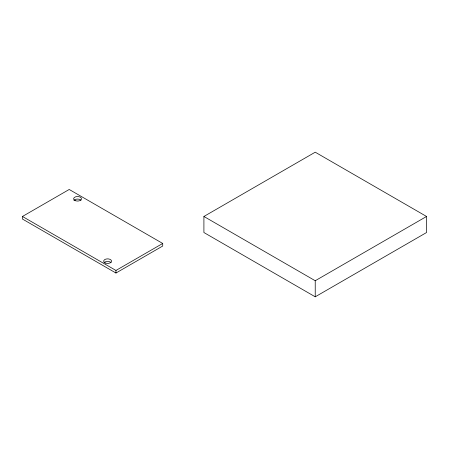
<?xml version="1.0" encoding="UTF-8"?>
<svg xmlns="http://www.w3.org/2000/svg" width="449" height="449" viewBox="0 0 449 449"><rect width="100%" height="100%" fill="white"/><g stroke="black" fill="none" stroke-linecap="round" stroke-linejoin="round"><path stroke-width="0.67" d="M22.45 216.469L69.208 189.472L162.718 243.459L162.718 246.03L115.96 273.026L22.45 219.039L22.45 216.469L115.96 270.455L162.718 243.459M203.908 216.469L315.226 152.194L426.55 216.469L426.55 232.531L315.226 296.806L203.908 232.531L203.908 216.469L315.226 280.737L426.55 216.469M315.226 280.737L315.226 296.806M115.96 270.455L115.96 273.026M104 262.805A3.934 2.273 0 0 1 107.418 261.436A3.934 2.273 0 0 1 111.055 262.603M73.945 200.462A3.934 2.273 0 0 1 77.363 199.092A3.934 2.273 0 0 1 80.994 200.26M105.644 263.103A3.934 2.273 0 0 0 111.548 261.133A3.934 2.273 0 0 0 105.644 259.168A3.934 2.273 0 0 0 105.644 263.103M75.589 200.759A3.934 2.273 0 0 0 81.488 198.789A3.934 2.273 0 0 0 75.589 196.825A3.934 2.273 0 0 0 75.589 200.759"/></g></svg>
